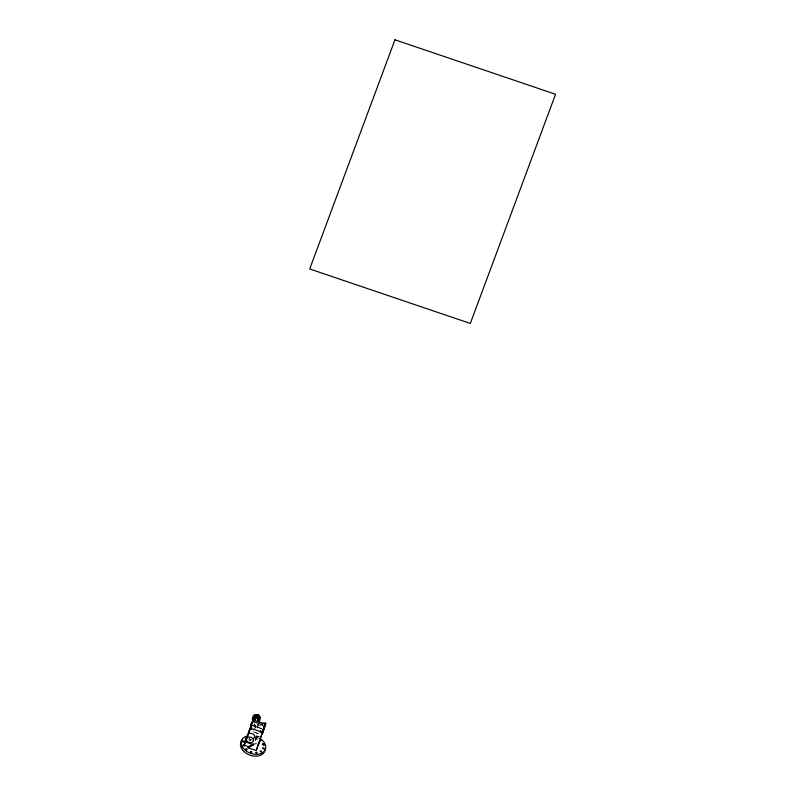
<?xml version="1.0" encoding="UTF-8"?>
<svg xmlns="http://www.w3.org/2000/svg" width="796" height="796" viewBox="0 0 796 796"><rect width="100%" height="100%" fill="white"/><g stroke="black" fill="none" stroke-linecap="round" stroke-linejoin="round"><path stroke-width="0.6" stroke-dasharray="3.98 2.98" d="M254.561 725.435L254.004 725.255L254.73 724.121M254.73 740.35L255.665 740.151L255.218 739.275M255.705 740.051L256.411 738.111L255.755 737.385M250.282 740.539L250.621 739.414L254.133 740.608M253.546 732.201L253.864 731.126M255.048 728.131L255.914 725.315A3.771 2.716 16.9 0 1 253.785 724.887M257.387 728.051L258.959 722.917M255.934 737.494L256.282 736.37M250.392 739.325L248.919 739.235L249.735 738.449M257.795 737.315L258.073 736.519L257.814 737.245A12.726 8.826 20.4 0 0 255.496 736.36M254.402 729.385L255.914 725.315M256.392 738.22L255.725 738.569M254.024 725.206L255.068 724.36M254.71 723.713L254.262 724.241M257.655 724.539L260.939 725.644M251.387 725.017L263.794 729.226M251.307 725.265L263.715 729.464M254.66 732.221L261.745 734.618M254.362 732.39L259.098 733.992M255.954 735.613L260.71 737.225M255.496 736.977L260.252 738.588M253.267 737.584L260.143 739.912M255.257 738.519L257.496 739.285M248.631 739.862L250.82 740.598M255.994 738.598A12.726 8.826 20.4 0 1 257.168 739.096M257.426 724.31A3.761 2.706 16.9 0 1 254.72 728.121M253.854 725.007A3.761 2.706 16.9 0 1 257.237 728.32M249.725 738.489A3.761 2.706 16.9 0 1 249.178 738.22"/><path stroke-width="1.19" d="M258.73 717.684L258.153 717.783L258.839 717.574M242.193 747.145L242.372 747.663M258.302 717.385L257.944 718.46L258.183 717.733A3.771 2.716 16.9 0 1 258.979 721.743M257.974 718.32L258.511 718.649L258.173 717.743M252.631 721.375L262.491 724.649M260.63 730.808L260.192 732.081M264.61 726.857L264.829 726.141M253.138 744.101L248.422 746.648L244.203 745.215L250.063 728.131A3.761 2.706 16.9 0 0 251.218 729.544M245.944 740.648L245.496 741.932L253.735 744.718L254.073 743.593M247.526 736.489L248.004 734.917M248.163 734.4L248.8 732.31M248.959 731.793L250.063 728.131M253.536 738.449A3.761 2.706 16.9 0 0 253.735 734.599A3.761 2.706 16.9 0 0 248.571 733.663L253.118 719.922L262.959 723.265L265.824 723.335L256.272 750.548L248.073 747.772L248.422 746.648M248.571 733.663L253.118 719.922M251.188 728.29L250.82 729.554M258.79 717.783L259.108 716.708A1.701 1.224 16.9 0 0 257.934 715.017A1.701 1.224 16.9 0 0 255.904 715.624L254.063 720.738A1.861 1.343 16.9 0 1 255.108 720.549M254.282 720.47L255.904 715.624M257.367 716.151L256.571 718.529M257.496 721.554L258.252 719.524A1.701 1.224 16.9 0 0 257.078 717.833L257.934 715.017M257.725 716.271L256.919 718.649M258.252 719.524L258.511 718.649M250.571 728.28L260.411 731.614L262.71 731.245L262.411 732.041L260.431 731.434M262.889 723.484L265.118 723.345L264.819 724.141L262.959 723.265M256.272 750.548L258.809 742.19M262.411 732.041L265.187 723.116M246.213 739.862L246.362 739.315M252.501 721.853C251.765 723.783 252.979 720.559 252.402 722.002M246.243 739.792L246.034 740.29L246.342 739.365M258.6 744.011C258.222 745.185 259.247 742.26 258.62 743.942M256.053 743.205L255.844 743.782M262.192 725.604L262.481 724.668M264.62 726.857L264.998 725.683L264.302 725.952M264.74 726.529L264.192 726.211M244.203 745.215L247.118 737.574M257.596 720.778L259.108 716.708M260.053 738.867L265.824 723.335M245.845 740.797L244.79 740.837M246.442 739.036C246.84 736.638 243.546 739.156 246.312 739.106M248.073 747.772L253.735 744.718M259.874 740.001L261.108 740.887L259.546 740.668M260.411 731.614L263.287 731.683M263.964 727.076L264.6 727.295M263.854 727.345L264.491 727.564M263.615 728.211L264.262 728.42M263.506 728.469L264.153 728.688M263.277 729.335L263.914 729.554M263.168 729.594L263.804 729.813M244.213 745.175C241.934 743.832 243.516 747.573 244.491 745.563M251.118 725.305A3.761 2.706 16.9 0 1 251.815 725.047M265.078 748.847A12.726 8.826 20.4 0 1 249.427 754.986A12.726 8.826 20.4 0 1 242.392 740.021M263.008 743.603A12.726 8.826 20.4 0 1 264.153 745.404M260.093 738.509A12.726 8.826 20.4 0 1 262.531 752.777A12.726 8.826 20.4 0 1 243.705 748.807A12.726 8.826 20.4 0 1 247.665 735.882M251.844 727.047A3.771 2.716 16.9 0 1 252.78 722.579M252.64 720.35A3.771 2.716 16.9 0 1 255.934 716.907M254.392 719.683A3.771 2.716 16.9 0 1 255.138 719.733M253.914 720.808A2.885 2.07 16.9 0 1 253.566 720.41M253.198 719.126A2.885 2.07 16.9 0 1 255.954 717.564M258.292 718.758A2.885 2.07 16.9 0 1 258.79 720.43M253.516 718.32A3.771 2.716 16.9 0 1 254.64 714.788A3.771 2.716 16.9 0 1 259.615 716.072A3.771 2.716 16.9 0 1 259.178 719.783M255.128 719.654A3.771 2.716 16.9 0 1 254.232 719.077M258.392 715.903A2.885 2.07 16.9 0 1 259.138 718.798M253.894 716.818A2.885 2.07 16.9 0 1 256.66 715.246M255.038 718.44A1.701 1.224 16.9 0 1 257.078 717.833M251.138 728.748A1.701 1.224 16.9 0 1 251.138 728.509M256.7 716.609A1.124 0.806 16.9 0 1 256.75 715.465A1.124 0.806 16.9 0 1 258.282 715.694A1.124 0.806 16.9 0 1 258.302 716.838M256.183 716.917A1.124 0.806 16.9 0 1 257.466 716.171A1.124 0.806 16.9 0 1 258.222 717.485M245.755 749.195C247.367 751.663 247.675 747.464 245.755 749.195M260.242 751.265C261.765 753.693 262.282 749.683 260.242 751.205M255.785 752.588C257.426 755.026 257.735 750.936 255.785 752.588M262.381 744.22C263.794 746.698 264.551 742.608 262.381 744.22M242.601 741.365C243.835 743.862 244.959 739.872 242.601 741.365M250.491 751.792C251.705 754.3 252.859 750.3 250.491 751.792M262.66 748.16C263.944 750.588 265.028 746.807 262.69 748.061M250.342 728.728L250.79 727.435L250.362 728.668M262.75 732.937L263.197 731.643L262.76 732.907M394.945 39.8L309.714 268.978L470.327 323.445L555.548 94.276L394.945 39.8M264.013 726.907L264.441 727.733L264.013 726.907M264.352 725.783L264.779 726.599L264.352 725.783M263.327 729.166L263.755 729.982L263.327 729.166M263.665 728.032L264.093 728.857L263.665 728.032M247.277 741.404A3.761 2.706 16.9 0 0 253.436 741.016A3.761 2.706 16.9 0 0 248.909 737.006A3.761 2.706 16.9 0 0 247.277 741.404"/></g></svg>
